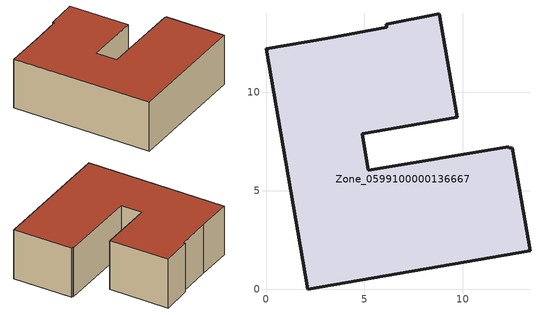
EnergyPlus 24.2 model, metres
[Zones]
Zone_0599100000136667
 floor ground (C_G): 6.14,13.3 6.12,13.47 8.8,13.99 9.72,8.74 4.89,7.89 5.21,6.05 12.35,7.24 12.35,7.17 12.51,7.19 13.42,1.96 2.11,0 0,12.23 3.13,12.74 z0
 wall outside (C_F): 6.12,13.47 6.14,13.3 3.13,12.74 0,12.23 2.11,0 13.42,1.96 12.51,7.19 12.35,7.17 12.35,7.24 5.21,6.05 4.89,7.89 9.72,8.74 8.8,13.99 6.12,13.47 z0:4.53
 roof outside (C_R): 12.35,7.24 5.21,6.05 4.89,7.89 9.72,8.74 8.8,13.99 6.12,13.47 6.14,13.3 3.13,12.74 0,12.23 2.11,0 13.42,1.96 12.51,7.19 12.35,7.17 z4.53
[BUILDING]
Pand.0599100000136667: North Axis=0; Terrain=City; Loads Convergence Tolerance Value=0.04; Temperature Convergence Tolerance Value=0.4; Solar Distribution=FullExterior; Maximum Number of Warmup Days=25; Minimum Number of Warmup Days=1
[Site:Location]
Rotterdam.The.Hague.AP_ZH_NLD Design_Conditions: Latitude=51.96; Longitude=4.45; Time Zone=1; Elevation=-4.5
[SITE:GROUNDTEMPERATURE:BUILDINGSURFACE]
18, 18, 18, 18, 18, 18, 18, 18, 18, 18, 18, 18
[MATERIAL] Thermal Absorptance=0.9; Solar Absorptance=0.7; Visible Absorptance=0.7
Name | Roughness | Thickness | Conductivity | Density | Specific Heat
G.D.1965 | MediumSmooth | 0.15 | 1 | 540 | 1210
F.D.1965 | Rough | 0.3 | 0.857143 | 1920 | 840
R.D.1965 | MediumRough | 0.2 | 0.08 | 1500 | 1000
[CONSTRUCTION]
C_G: G.D.1965
C_F: F.D.1965
C_R: R.D.1965
[ZONE]
Zone_0599100000136667: Type=1; Multiplier=1; Ceiling Height=Autocalculate; Volume=Autocalculate; Floor Area=autocalculate; Part of Total Floor Area=Yes
[ZONEINFILTRATION:DESIGNFLOWRATE]
Infil_Zone_0599100000136667: Zone or ZoneList or Space or SpaceList=Zone_0599100000136667; Schedule=AlwaysOn; Design Flow Rate Calculation Method=Flow/Area; Flow Rate per Floor Area=0.0042; Constant Term Coefficient=1; Temperature Term Coefficient=0; Velocity Term Coefficient=0; Velocity Squared Term Coefficient=0
[HVACTEMPLATE:ZONE:IDEALLOADSAIRSYSTEM]
Zone_0599100000136667: Maximum Heating Supply Air Temperature=50; Minimum Cooling Supply Air Temperature=13; Maximum Heating Supply Air Humidity Ratio=0.0156; Minimum Cooling Supply Air Humidity Ratio=0.0077; Heating Limit=NoLimit; Cooling Limit=NoLimit; Dehumidification Control Type=ConstantSensibleHeatRatio; Cooling Sensible Heat Ratio=0.7; Dehumidification Setpoint=60; Humidification Control Type=None; Humidification Setpoint=30; Outdoor Air Method=None; Outdoor Air Flow Rate per Person=0.00944; Outdoor Air Flow Rate per Zone Floor Area=0; Outdoor Air Flow Rate per Zone=0; Demand Controlled Ventilation Type=None; Outdoor Air Economizer Type=NoEconomizer; Heat Recovery Type=None; Sensible Heat Recovery Effectiveness=0.7; Latent Heat Recovery Effectiveness=0.65
[ZONECONTROL:THERMOSTAT]
ThermostatControl_Zone_0599100000136667: Zone or ZoneList=Zone_0599100000136667; Control Type Schedule=DualSetpointControlType; Control 1=Thermostat_Zone_0599100000136667; Temperature Difference Between Cutout And Setpoint=0
[THERMOSTATSETPOINT:DUALSETPOINT]
Thermostat_Zone_0599100000136667: Heating Setpoint Temperature Schedule=HeatingSetpoint_Zone_0599100000136667; Cooling Setpoint Temperature Schedule=CoolingSetpoint_Zone_0599100000136667
[SCHEDULE:COMPACT]
HeatingSetpoint_Zone_0599100000136667: Through: 12/31, For: AllDays, Until: 24:00, 21
CoolingSetpoint_Zone_0599100000136667: Through: 12/31, For: AllDays, Until: 24:00, 24
DualSetpointControlType: Through: 12/31, For: AllDays, Until: 24:00, 4
AlwaysOn: Through: 12/31, For: AllDays, Until: 24:00, 1
